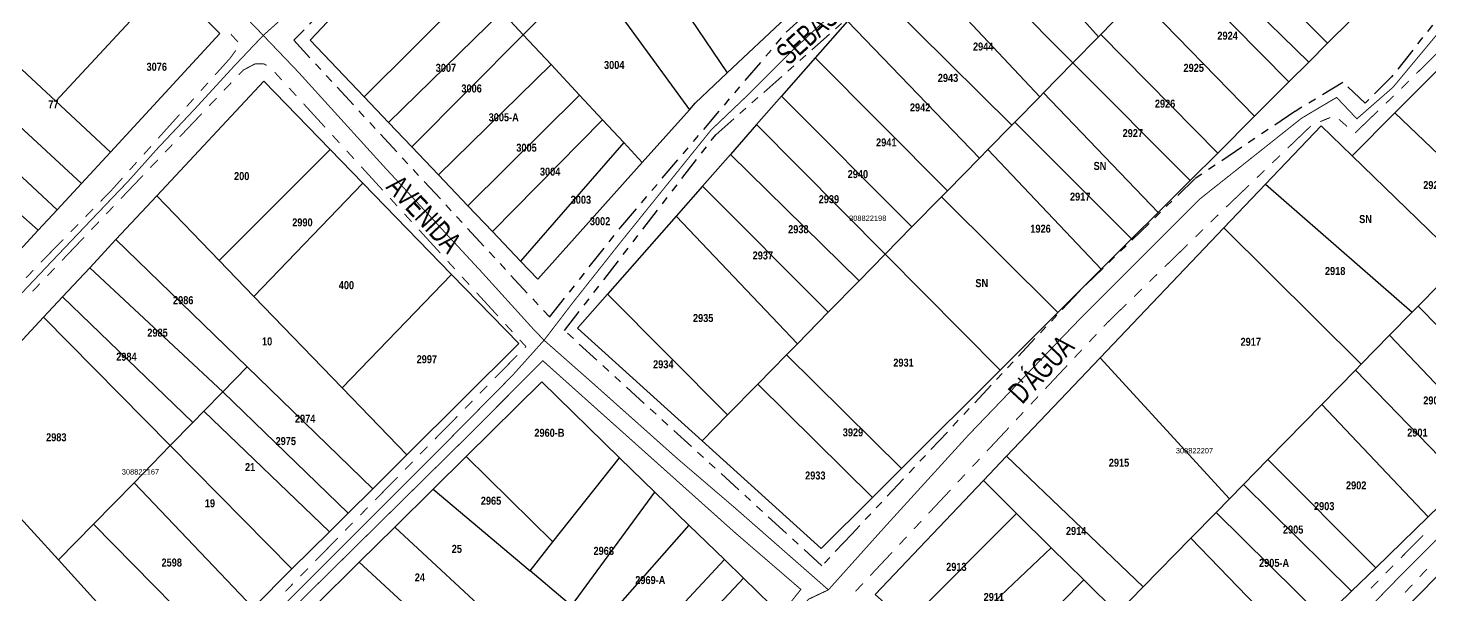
# Model space of a CAD drawing. Extents: x 204296 to 206006, y 4860262 to 4862155.
# Drawn here: x 204997.6 to 205260.3, y 4861612.9 to 4861719.1 of the extents above; entities that cross this region are included whole.
import ezdxf
from ezdxf.enums import TextEntityAlignment as Align

# ---------------------------------------------------------------- set-up
doc = ezdxf.new("R2010")
doc.units = 0
doc.header["$LTSCALE"] = 1.5
doc.header["$MEASUREMENT"] = 0
doc.linetypes.add('TRACO_25', pattern=[8, 3, -1, 1, -1, 1, -1])
for name, color, linetype in [('CD-MALHA-LOTES', 40, 'CONTINUOUS'), ('CD_TXT_QUADRA', 7, 'CONTINUOUS'), ('RU-QUADRAS', 6, 'CONTINUOUS'), ('SV-EIXO-RUA-N-PAV', 6, 'CONTINUOUS'), ('SV-RUA-NAO-PAV-S-GUIA-C-GUIA', 7, 'CONTINUOUS'), ('SV-TXT-RUA-N-PAV-S-GUIA-C-GUIA', 7, 'CONTINUOUS'), ('Th_NmrPot', 1, 'CONTINUOUS')]:
    doc.layers.add(name, color=color, linetype=linetype)
doc.styles.add('ARIAL', font='ARIAL.TTF')
doc.styles.add('MONOTXT', font='ARIAL.TTF', dxfattribs={"height": 0.2})
doc.styles.get("Standard").update_dxf_attribs({"font": 'swisscbo.ttf'})

msp = doc.modelspace()

# ---------------------------------------------------------------- linework, layer by layer
at = {"layer": 'CD-MALHA-LOTES', "linetype": 'Continuous'}
for p, q in [((205307.48, 4861757.12), (205253.79, 4861703.27)), ((205075.71, 4861743.5), (205050.5, 4861716.88)), ((205198.24, 4861717.51), (205176.77, 4861741.38)), ((205111.47, 4861736.12), (205128.66, 4861710.72)), ((205170.51, 4861735.64), (205193.45, 4861712.63)), ((205222.56, 4861734.95), (205241.17, 4861716.28)), ((205218.6, 4861731.32), (205237.63, 4861712.75)), ((205187.22, 4861706.28), (205164.67, 4861730.29)), ((205023.79, 4861728.01), (205002.84, 4861705.42)), ((205033.58, 4861718.09), (205023.79, 4861728.01)), ((205081.68, 4861727.23), (205060.6, 4861706.27)), ((205098.55, 4861725.99), (205090.44, 4861717.85)), ((205104.04, 4861727.88), (205121.56, 4861703.83)), ((205215.12, 4861728.13), (205233.91, 4861709.03)), ((205241.17, 4861716.28), (205252.19, 4861727.28)), ((205158.3, 4861724.45), (205181.98, 4861700.94)), ((205204.94, 4861724.34), (205198.68, 4861717.96)), ((205205.63, 4861725.05), (205227.46, 4861702.6)), ((205086.39, 4861722.19), (205065.21, 4861701.42)), ((205090.44, 4861717.85), (205086.39, 4861722.19)), ((205128.66, 4861710.72), (205139.56, 4861721)), ((205013.08, 4861695.9), (205033.58, 4861718.09)), ((205151.17, 4861720.4), (205145.14, 4861713.55)), ((205151.17, 4861720.4), (205175.92, 4861694.75)), ((205002.84, 4861705.42), (204990.39, 4861717.01)), ((205050.5, 4861716.88), (205060.6, 4861706.27)), ((205090.44, 4861717.85), (205069.53, 4861696.88)), ((205090.44, 4861717.85), (205095.64, 4861712.29)), ((205193.45, 4861712.63), (205198.24, 4861717.51)), ((205198.24, 4861717.51), (205198.68, 4861717.96)), ((205198.68, 4861717.96), (205220.57, 4861695.72)), ((205237.63, 4861712.75), (205241.17, 4861716.28)), ((205145.14, 4861713.55), (205138.83, 4861706.38)), ((205145.14, 4861713.55), (205169.95, 4861688.66)), ((204984.82, 4861711.13), (205007.63, 4861690)), ((205095.64, 4861712.29), (205074.53, 4861691.62)), ((205095.64, 4861712.29), (205100.98, 4861706.56)), ((205122.66, 4861705.06), (205128.66, 4861710.72)), ((205193.45, 4861712.63), (205187.93, 4861707)), ((205215.42, 4861690.59), (205193.45, 4861712.63)), ((205233.91, 4861709.03), (205237.63, 4861712.75)), ((205041.82, 4861709.21), (205021.77, 4861687.71)), ((205054.25, 4861696.41), (205041.82, 4861709.21)), ((205227.46, 4861702.6), (205233.91, 4861709.03)), ((205003.09, 4861685.09), (204981.61, 4861705.09)), ((205002.84, 4861705.42), (205013.08, 4861695.9)), ((205060.6, 4861706.27), (205065.21, 4861701.42)), ((205100.98, 4861706.56), (205080.05, 4861685.83)), ((205100.98, 4861706.56), (205105.29, 4861701.94)), ((205121.56, 4861703.83), (205122.66, 4861705.06)), ((205138.83, 4861706.38), (205134.14, 4861701.05)), ((205163.27, 4861681.86), (205138.83, 4861706.38)), ((205187.22, 4861706.28), (205182.57, 4861701.53)), ((205187.93, 4861707), (205187.22, 4861706.28)), ((205187.93, 4861707), (205209.42, 4861684.6)), ((205112.74, 4861693.97), (205121.56, 4861703.83)), ((205220.57, 4861695.72), (205227.46, 4861702.6)), ((205253.79, 4861703.27), (205245.76, 4861695.21)), ((205253.79, 4861703.27), (205274.31, 4861683.55)), ((204977.5, 4861700.65), (204999.56, 4861681.27)), ((205065.21, 4861701.42), (205069.53, 4861696.88)), ((205105.29, 4861701.94), (205084.65, 4861680.99)), ((205105.29, 4861701.94), (205109.27, 4861697.69)), ((205134.14, 4861701.05), (205129.24, 4861695.47)), ((205134.14, 4861701.05), (205158.26, 4861676.75)), ((205181.98, 4861700.94), (205177.49, 4861696.35)), ((205182.57, 4861701.53), (205181.98, 4861700.94)), ((205182.57, 4861701.53), (205204.42, 4861679.61)), ((205239.96, 4861700.84), (205229.51, 4861689.86)), ((205245.76, 4861695.21), (205239.96, 4861700.84)), ((205109.27, 4861697.69), (205089.89, 4861675.48)), ((205109.27, 4861697.69), (205112.74, 4861693.97)), ((205007.63, 4861690), (205013.08, 4861695.9)), ((205033.48, 4861675.57), (205054.25, 4861696.41)), ((205060.38, 4861690.1), (205054.25, 4861696.41)), ((205069.53, 4861696.88), (205074.53, 4861691.62)), ((205129.24, 4861695.47), (205124.02, 4861689.53)), ((205129.24, 4861695.47), (205153.4, 4861671.79)), ((205169.95, 4861688.66), (205175.92, 4861694.75)), ((205175.92, 4861694.75), (205177.49, 4861696.35)), ((205177.49, 4861696.35), (205198.73, 4861673.93)), ((205220.57, 4861695.72), (205215.42, 4861690.59)), ((205266.24, 4861675.31), (205245.76, 4861695.21)), ((205093.15, 4861672.06), (205112.74, 4861693.97)), ((205003.09, 4861685.09), (205007.63, 4861690)), ((205039.97, 4861668.85), (205060.38, 4861690.1)), ((205077, 4861672.98), (205060.38, 4861690.1)), ((205074.53, 4861691.62), (205080.05, 4861685.83)), ((205124.02, 4861689.53), (205119.06, 4861683.9)), ((205124.02, 4861689.53), (205147.6, 4861665.88)), ((205209.42, 4861684.6), (205215.42, 4861690.59)), ((205229.51, 4861689.86), (205221.73, 4861681.69)), ((205229.51, 4861689.86), (205257.03, 4861665.9)), ((205021.77, 4861687.71), (205014.11, 4861679.5)), ((205021.77, 4861687.71), (205033.48, 4861675.57)), ((205168.79, 4861687.48), (205163.27, 4861681.86)), ((205168.79, 4861687.48), (205169.95, 4861688.66)), ((205190.64, 4861665.86), (205168.79, 4861687.48)), ((204999.56, 4861681.27), (205003.09, 4861685.09)), ((205080.05, 4861685.83), (205084.65, 4861680.99)), ((205204.42, 4861679.61), (205209.42, 4861684.6)), ((205119.06, 4861683.9), (205106.19, 4861669.26)), ((205119.06, 4861683.9), (205141.8, 4861659.97)), ((205163.27, 4861681.86), (205158.26, 4861676.75)), ((205221.73, 4861681.69), (205198.53, 4861657.31)), ((205221.73, 4861681.69), (205247.48, 4861656.15)), ((204987.46, 4861668.18), (204999.56, 4861681.27)), ((205014.11, 4861679.5), (205009.2, 4861674.23)), ((205038.69, 4861655.65), (205014.11, 4861679.5)), ((205084.65, 4861680.99), (205089.89, 4861675.48)), ((205198.73, 4861673.93), (205204.42, 4861679.61)), ((205158.26, 4861676.75), (205153.4, 4861671.79)), ((205158.26, 4861676.75), (205179.79, 4861655.03)), ((205009.2, 4861674.23), (205004.09, 4861668.76)), ((205009.2, 4861674.23), (205034.15, 4861650.99)), ((205033.48, 4861675.57), (205039.97, 4861668.85)), ((205089.89, 4861675.48), (205093.15, 4861672.06)), ((205198.73, 4861673.93), (205190.64, 4861665.86)), ((205258.12, 4861667.02), (205266.24, 4861675.31)), ((205056.52, 4861651.69), (205077, 4861672.98)), ((205089.6, 4861660.01), (205077, 4861672.98)), ((205153.4, 4861671.79), (205147.6, 4861665.88)), ((205004.09, 4861668.76), (205000.56, 4861664.97)), ((205028.54, 4861645.25), (205004.09, 4861668.76)), ((205039.97, 4861668.85), (205056.52, 4861651.69)), ((205106.19, 4861669.26), (205100.61, 4861662.92)), ((205128.73, 4861646.65), (205106.19, 4861669.26)), ((205147.6, 4861665.88), (205141.8, 4861659.97)), ((205179.79, 4861655.03), (205190.64, 4861665.86)), ((205252.79, 4861661.58), (205257.03, 4861665.9)), ((205257.03, 4861665.9), (205258.12, 4861667.02)), ((205258.12, 4861667.02), (205278.89, 4861645.88)), ((205000.56, 4861664.97), (204981.03, 4861644.03)), ((205000.56, 4861664.97), (205024.29, 4861640.89)), ((205100.61, 4861662.92), (205123.97, 4861641.79)), ((205247.48, 4861656.15), (205252.79, 4861661.58)), ((205273.05, 4861640.21), (205252.79, 4861661.58)), ((205068.61, 4861639.16), (205089.6, 4861660.01)), ((205139.76, 4861657.89), (205134.4, 4861652.42)), ((205141.8, 4861659.97), (205139.76, 4861657.89)), ((205139.76, 4861657.89), (205161.29, 4861636.58)), ((205034.15, 4861650.99), (205038.69, 4861655.65)), ((205062.22, 4861632.81), (205038.69, 4861655.65)), ((205198.53, 4861657.31), (205181.01, 4861638.91)), ((205198.53, 4861657.31), (205222.78, 4861630.94)), ((205246.37, 4861655.03), (205247.48, 4861656.15)), ((205093.89, 4861652.82), (205079.76, 4861638.86)), ((205108.49, 4861638.62), (205093.89, 4861652.82)), ((205134.4, 4861652.42), (205128.73, 4861646.65)), ((205134.4, 4861652.42), (205155.87, 4861631.16)), ((205161.29, 4861636.58), (205179.79, 4861655.03)), ((205240.1, 4861648.61), (205246.37, 4861655.03)), ((205246.37, 4861655.03), (205266.7, 4861634.04)), ((205030.57, 4861647.33), (205034.15, 4861650.99)), ((205034.15, 4861650.99), (205057.62, 4861628.24)), ((205056.52, 4861651.69), (205068.61, 4861639.16)), ((205030.57, 4861647.33), (205028.54, 4861645.25)), ((205054.11, 4861624.75), (205030.57, 4861647.33)), ((205229.95, 4861638.26), (205240.1, 4861648.61)), ((205240.1, 4861648.61), (205260, 4861627.53)), ((205028.54, 4861645.25), (205024.29, 4861640.89)), ((205128.73, 4861646.65), (205123.97, 4861641.79)), ((205024.29, 4861640.89), (205017.49, 4861633.93)), ((205047.09, 4861617.77), (205024.29, 4861640.89)), ((205123.97, 4861641.79), (205146.29, 4861621.61)), ((205062.22, 4861632.81), (205068.61, 4861639.16)), ((205079.76, 4861638.86), (205073.58, 4861632.75)), ((205079.76, 4861638.86), (205095.98, 4861622.84)), ((205095.98, 4861622.84), (205108.49, 4861638.62)), ((205115.11, 4861632.18), (205108.49, 4861638.62)), ((205181.01, 4861638.91), (205176.67, 4861634.36)), ((205181.01, 4861638.91), (205206.62, 4861614.43)), ((205225.42, 4861633.62), (205229.95, 4861638.26)), ((205229.95, 4861638.26), (205250.17, 4861617.99)), ((205155.87, 4861631.16), (205161.29, 4861636.58)), ((205176.67, 4861634.36), (205156.36, 4861613.01)), ((205176.67, 4861634.36), (205182.89, 4861628.19)), ((205260, 4861627.53), (205266.7, 4861634.04)), ((205017.49, 4861633.93), (205009.91, 4861626.16)), ((205039.8, 4861610.52), (205017.49, 4861633.93)), ((205057.62, 4861628.24), (205062.22, 4861632.81)), ((205073.58, 4861632.75), (205066.36, 4861625.61)), ((205073.58, 4861632.75), (205091.7, 4861617.45)), ((205099.5, 4861610.87), (205115.11, 4861632.18)), ((205121.45, 4861626), (205115.11, 4861632.18)), ((205222.78, 4861630.94), (205225.42, 4861633.62)), ((205225.42, 4861633.62), (205245.66, 4861613.61)), ((205003.37, 4861619.46), (204994.24, 4861629.5)), ((205146.29, 4861621.61), (205155.87, 4861631.16)), ((205220.25, 4861628.35), (205222.78, 4861630.94)), ((205003.37, 4861619.46), (205009.91, 4861626.16)), ((205009.91, 4861626.16), (205032.48, 4861603.25)), ((205054.11, 4861624.75), (205057.62, 4861628.24)), ((205162.39, 4861607.62), (205182.89, 4861628.19)), ((205182.89, 4861628.19), (205189.38, 4861621.76)), ((205215.53, 4861623.53), (205220.25, 4861628.35)), ((205240.37, 4861608.47), (205220.25, 4861628.35)), ((205250.17, 4861617.99), (205260, 4861627.53)), ((205047.09, 4861617.77), (205054.11, 4861624.75)), ((205066.36, 4861625.61), (205059.69, 4861619.02)), ((205066.36, 4861625.61), (205091.93, 4861601.92)), ((205121.45, 4861626), (205101.44, 4861603.26)), ((205128.12, 4861619.52), (205121.45, 4861626)), ((205206.62, 4861614.43), (205215.53, 4861623.53)), ((205215.53, 4861623.53), (205235.09, 4861603.34)), ((205091.7, 4861617.45), (205095.98, 4861622.84)), ((205168.57, 4861602.09), (205189.38, 4861621.76)), ((205189.38, 4861621.76), (205195.45, 4861615.74)), ((205011.1, 4861610.95), (205003.37, 4861619.46)), ((205059.69, 4861619.02), (205051.4, 4861610.83)), ((205059.69, 4861619.02), (205085.73, 4861595.08)), ((205107.68, 4861597.6), (205128.12, 4861619.52)), ((205131.68, 4861616.05), (205128.12, 4861619.52)), ((205265.62, 4861620.33), (205254.24, 4861608.93)), ((205039.8, 4861610.52), (205047.09, 4861617.77)), ((205099.5, 4861610.87), (205091.7, 4861617.45)), ((205111.3, 4861594.3), (205131.68, 4861616.05)), ((205136.81, 4861611.06), (205131.68, 4861616.05)), ((205175.73, 4861595.68), (205195.45, 4861615.74)), ((205195.45, 4861615.74), (205201.77, 4861609.48)), ((205245.66, 4861613.61), (205250.17, 4861617.99)), ((205156.36, 4861613.01), (205162.39, 4861607.62)), ((205201.77, 4861609.48), (205206.62, 4861614.43)), ((205240.37, 4861608.47), (205245.66, 4861613.61))]:
    msp.add_line(p, q, dxfattribs=at)
at = {"layer": 'RU-QUADRAS', "linetype": 'Continuous', "const_width": 0.01}
for points in [[(205162.39, 4861607.62), (205156.36, 4861613.01), (205156.36, 4861613.01), (205176.67, 4861634.36), (205181.01, 4861638.91), (205198.53, 4861657.31), (205221.73, 4861681.69), (205229.51, 4861689.86), (205239.96, 4861700.84), (205245.76, 4861695.21), (205253.79, 4861703.27), (205307.47, 4861757.11)], [(205139.56, 4861721), (205128.66, 4861710.72), (205122.66, 4861705.06), (205121.56, 4861703.83), (205112.74, 4861693.97), (205093.15, 4861672.06), (205089.89, 4861675.48), (205084.65, 4861680.99), (205080.05, 4861685.83), (205074.53, 4861691.62), (205069.53, 4861696.88), (205065.21, 4861701.42), (205060.6, 4861706.27), (205050.5, 4861716.88), (205050.5, 4861716.88), (205075.71, 4861743.5)], [(205023.79, 4861728.01), (205033.58, 4861718.09), (205013.08, 4861695.9), (205007.63, 4861690), (205003.09, 4861685.09), (204999.56, 4861681.27), (204987.46, 4861668.18)], [(205252.19, 4861727.28), (205241.17, 4861716.28), (205237.63, 4861712.75), (205233.91, 4861709.03), (205227.46, 4861702.6), (205220.57, 4861695.72), (205215.42, 4861690.59), (205209.42, 4861684.6), (205204.42, 4861679.61), (205198.73, 4861673.93), (205190.64, 4861665.86), (205179.79, 4861655.03), (205161.29, 4861636.58), (205155.87, 4861631.16), (205146.29, 4861621.61), (205123.97, 4861641.79), (205100.61, 4861662.92), (205100.61, 4861662.92), (205106.19, 4861669.26), (205119.06, 4861683.9), (205124.02, 4861689.53), (205129.24, 4861695.47), (205134.14, 4861701.05), (205138.83, 4861706.38), (205145.14, 4861713.55), (205151.17, 4861720.4)], [(204981.03, 4861644.03), (205000.56, 4861664.97), (205004.09, 4861668.76), (205009.2, 4861674.23), (205014.11, 4861679.5), (205021.77, 4861687.71), (205041.82, 4861709.21), (205054.25, 4861696.41), (205060.38, 4861690.1), (205077, 4861672.98), (205089.6, 4861660.01), (205068.61, 4861639.16), (205062.22, 4861632.81), (205057.62, 4861628.24), (205054.11, 4861624.75), (205047.09, 4861617.77), (205039.8, 4861610.52), (205032.48, 4861603.25), (205024.92, 4861595.74), (205004.47, 4861575.42), (204990.59, 4861589.34)], [(205051.4, 4861610.83), (205059.69, 4861619.02), (205066.36, 4861625.61), (205073.58, 4861632.75), (205079.76, 4861638.86), (205093.89, 4861652.82), (205108.49, 4861638.62), (205115.11, 4861632.18), (205121.45, 4861626), (205128.12, 4861619.52), (205131.68, 4861616.05), (205136.81, 4861611.06)], [(205266.7, 4861634.04), (205260, 4861627.53), (205250.17, 4861617.99), (205245.66, 4861613.61), (205240.37, 4861608.47)], [(205272.91, 4861536.76), (205254.37, 4861517.95), (205246.73, 4861525.04), (205240.14, 4861531.16), (205232.94, 4861537.84), (205227.57, 4861542.82), (205222.89, 4861547.17), (205217.2, 4861552.46), (205207.2, 4861561.74), (205207.2, 4861561.74), (205226.13, 4861580.73), (205233.61, 4861588.23), (205244.33, 4861598.98), (205254.24, 4861608.93), (205265.62, 4861620.33)]]:
    msp.add_lwpolyline(points, dxfattribs=at)
at = {"layer": 'SV-EIXO-RUA-N-PAV', "const_width": 0.18, "flags": 128}
for points in [[(205104.09, 4861782.11), (205077.06, 4861753.89), (205056.95, 4861732.86), (205048.15, 4861723.53), (205041.71, 4861717.76), (205036.05, 4861711.79), (205029, 4861704.1), (205021.87, 4861696.54), (205016.42, 4861690.45), (205009.14, 4861682.83), (205002.09, 4861675.42), (204993.45, 4861666.3), (204986.25, 4861658.66), (204978.35, 4861649.25), (204972.91, 4861642.51), (204965.58, 4861633.8), (204958.33, 4861624.97), (204953.34, 4861619.18), (204949.38, 4861615.36)], [(204993.75, 4861770.27), (205008.64, 4861755.72), (205019.31, 4861744.75), (205017.79, 4861742.31), (205021.6, 4861738.65), (205037.63, 4861722), (205041.71, 4861717.76), (205048.25, 4861710.92), (205064.48, 4861693.02), (205082.65, 4861673.4), (205092.27, 4861662.78), (205094.33, 4861660.64), (205103.38, 4861652.66), (205119.27, 4861638.49), (205130.24, 4861629.1), (205147.61, 4861613.86)], [(205053.69, 4861510.61), (205061.07, 4861518.25), (205069.83, 4861528.21), (205078.6, 4861538), (205084.83, 4861545.12), (205110.38, 4861572.5), (205123.16, 4861586.8), (205135.44, 4861601.93), (205143.87, 4861612.09), (205147.61, 4861613.86), (205158.27, 4861625.75), (205173.81, 4861642.81), (205195.45, 4861665.36), (205217.09, 4861687), (205236.28, 4861702.24), (205242.85, 4861706.14), (205246.65, 4861702.13), (205253.4, 4861708.03), (205262.9, 4861719.43), (205272.82, 4861731.04), (205286.96, 4861743.7), (205301.04, 4861757.41)], [(205184.6, 4861755.11), (205178.52, 4861749.55), (205140.8, 4861714.87), (205132.72, 4861706.78), (205125.65, 4861700.05), (205108.81, 4861679.17), (205099.79, 4861667.77), (205094.33, 4861660.64), (205088.38, 4861654.01), (205076.82, 4861642.3), (205059.64, 4861625.12), (205045.5, 4861610.98), (205030.85, 4861596.16), (205011.65, 4861576.63), (204999.34, 4861564.65)], [(205286.34, 4861647.83), (205274.6, 4861636.28), (205261.59, 4861623.27), (205254.31, 4861615.99), (205245.72, 4861607.17), (205237.12, 4861597.91), (205227.04, 4861587.22), (205210, 4861569.2), (205199.77, 4861558.96)]]:
    msp.add_lwpolyline(points, dxfattribs=at)
at = {"layer": 'SV-RUA-NAO-PAV-S-GUIA-C-GUIA', "linetype": 'TRACO_25'}
for p, q in [((205139.71, 4861718.34), (205181.49, 4861756.32)), ((205126.5, 4861699.14), (205187.54, 4861753.11)), ((205074.59, 4861744.5), (205047.41, 4861716.85)), ((205272.01, 4861733.8), (205253.14, 4861709.99)), ((205108.72, 4861681.84), (205139.71, 4861718.34)), ((205047.41, 4861716.85), (205095.37, 4861664.96)), ((205244.03, 4861708.96), (205235.02, 4861703.48)), ((205248.22, 4861705.04), (205244.03, 4861708.96)), ((205253.14, 4861709.99), (205248.22, 4861705.04)), ((205235.02, 4861703.48), (205216.3, 4861690.9)), ((205098.17, 4861662.45), (205126.5, 4861699.14)), ((205216.3, 4861690.9), (205194.52, 4861669.71)), ((205095.37, 4861664.96), (205108.72, 4861681.84)), ((205194.52, 4861669.71), (205151.99, 4861624.32)), ((205139.68, 4861624.51), (205098.17, 4861662.45)), ((205146.41, 4861618.37), (205139.68, 4861624.51)), ((205151.99, 4861624.32), (205146.41, 4861618.37))]:
    msp.add_line(p, q, dxfattribs=at)
at = {"layer": 'SV-RUA-NAO-PAV-S-GUIA-C-GUIA', "linetype": 'TRACO_25', "const_width": 0.18, "flags": 128}
for points in [[(205035.63, 4861718.01), (205036.97, 4861716.52)], [(205035.53, 4861713.52), (205032.7, 4861710.37)], [(205035.98, 4861714.14), (205035.53, 4861713.52)], [(205036.57, 4861714.95), (205035.98, 4861714.14)], [(205262.09, 4861714.83), (205257.81, 4861710.62)], [(205037.1, 4861710.35), (205037.79, 4861711.07)], [(205037.79, 4861711.07), (205037.96, 4861711.26)], [(205037.96, 4861711.26), (205039.51, 4861712.08)], [(205039.51, 4861712.08), (205040.2, 4861712.44)], [(205040.2, 4861712.44), (205041.42, 4861712.44)], [(205041.42, 4861712.44), (205041.8, 4861712.44)], [(205041.8, 4861712.44), (205042.34, 4861712.14)], [(205043.85, 4861710.87), (205045.2, 4861709.39)], [(205031.36, 4861708.89), (205030.03, 4861707.4)], [(205034.34, 4861707.45), (205035.72, 4861708.9)], [(205046.55, 4861707.92), (205047.9, 4861706.44)], [(205256.38, 4861709.22), (205254.96, 4861707.82)], [(205028.69, 4861705.91), (205027.35, 4861704.42)], [(205031.58, 4861704.56), (205032.96, 4861706)], [(205049.25, 4861704.97), (205053.3, 4861700.54)], [(205253.53, 4861706.42), (205252.09, 4861705.03)], [(205026.02, 4861702.93), (205022.01, 4861698.47)], [(205026.07, 4861698.76), (205030.2, 4861703.11)], [(205241.65, 4861702.37), (205239.8, 4861701.61)], [(205250.64, 4861703.65), (205246.32, 4861699.49)], [(205238, 4861700.77), (205233.67, 4861696.62)], [(205244.82, 4861700.7), (205243.31, 4861702.02)], [(205020.67, 4861696.98), (205019.34, 4861695.49)], [(205023.31, 4861695.87), (205024.69, 4861697.31)], [(205054.65, 4861699.07), (205056.01, 4861697.59)], [(205020.55, 4861692.97), (205021.93, 4861694.42)], [(205057.36, 4861696.12), (205058.71, 4861694.64)], [(205232.23, 4861695.24), (205230.78, 4861693.85)], [(205018, 4861694.01), (205016.66, 4861692.52)], [(205060.06, 4861693.17), (205064.11, 4861688.74)], [(205229.34, 4861692.47), (205227.9, 4861691.08)], [(205015.33, 4861691.03), (205013.32, 4861688.8)], [(205015.03, 4861687.17), (205019.17, 4861691.52)], [(205226.45, 4861689.7), (205222.12, 4861685.55)], [(205013.13, 4861688.58), (205011.23, 4861686.65)], [(205013.32, 4861688.8), (205013.13, 4861688.58)], [(205065.46, 4861687.27), (205066.81, 4861685.79)], [(205009.83, 4861685.22), (205008.43, 4861683.79)], [(205012.28, 4861684.28), (205013.65, 4861685.73)], [(205068.16, 4861684.32), (205069.51, 4861682.84)], [(205220.68, 4861684.16), (205219.25, 4861682.76)], [(205007.03, 4861682.36), (205005.63, 4861680.94)], [(205009.52, 4861681.38), (205010.9, 4861682.83)], [(205070.86, 4861681.37), (205074.91, 4861676.94)], [(205217.82, 4861681.37), (205216.38, 4861679.98)], [(205004.23, 4861679.51), (205000.03, 4861675.23)], [(205004, 4861675.59), (205008.14, 4861679.93)], [(205214.95, 4861678.58), (205210.65, 4861674.4)], [(204998.64, 4861673.78), (204997.27, 4861672.32)], [(205001.24, 4861672.69), (205002.62, 4861674.14)], [(205076.26, 4861675.46), (205077.61, 4861673.99)], [(204998.48, 4861669.79), (204999.86, 4861671.24)], [(205078.96, 4861672.51), (205080.32, 4861671.04)], [(205209.21, 4861673), (205207.78, 4861671.61)], [(205081.67, 4861669.56), (205085.72, 4861665.14)], [(205206.35, 4861670.21), (205204.91, 4861668.82)], [(205203.48, 4861667.43), (205199.89, 4861663.94)], [(205087.07, 4861663.66), (205088.42, 4861662.19)], [(205199.79, 4861663.84), (205199.2, 4861663.21)], [(205199.89, 4861663.94), (205199.79, 4861663.84)], [(205089.77, 4861660.71), (205090.44, 4861659.98)], [(205197.84, 4861661.76), (205196.47, 4861660.3)], [(205089.31, 4861657.82), (205085.1, 4861653.54)], [(205090.44, 4861659.98), (205090.92, 4861659.46)], [(205090.92, 4861659.46), (205090.71, 4861659.25)], [(205195.1, 4861658.84), (205193.73, 4861657.38)], [(205055.22, 4861514.12), (205075.25, 4861537.06), (205111.24, 4861575.78), (205129.92, 4861597.88), (205139.82, 4861610.63), (205142.46, 4861613.94), (205130.01, 4861624.67), (205094.1, 4861656.79), (205079.26, 4861641.92), (205062.82, 4861625.72), (205043.33, 4861606.5), (205003.2, 4861565.64)], [(205192.37, 4861655.92), (205188.26, 4861651.54)], [(205083.7, 4861652.11), (205082.3, 4861650.68)], [(205186.9, 4861650.08), (205185.53, 4861648.62)], [(205080.9, 4861649.26), (205079.5, 4861647.83)], [(205184.16, 4861647.16), (205182.79, 4861645.7)], [(205078.1, 4861646.4), (205073.89, 4861642.12)], [(205181.43, 4861644.24), (205177.32, 4861639.86)], [(205072.49, 4861640.69), (205071.09, 4861639.27)], [(205069.69, 4861637.84), (205068.29, 4861636.41)], [(205175.96, 4861638.4), (205174.59, 4861636.95)], [(205066.89, 4861634.99), (205062.68, 4861630.7)], [(205173.22, 4861635.49), (205171.85, 4861634.03)], [(205170.49, 4861632.57), (205166.38, 4861628.19)], [(205061.28, 4861629.28), (205059.88, 4861627.85)], [(205058.48, 4861626.42), (205057.86, 4861625.8)], [(205165.02, 4861626.73), (205163.65, 4861625.27)], [(205055.68, 4861623.57), (205051.47, 4861619.29)], [(205057.86, 4861625.8), (205057.08, 4861625)], [(205162.28, 4861623.81), (205160.91, 4861622.35)], [(205257.66, 4861622.67), (205259.07, 4861624.1)], [(205159.55, 4861620.89), (205155.44, 4861616.51)], [(205254.86, 4861619.83), (205256.97, 4861621.96)], [(205256.97, 4861621.96), (205257.66, 4861622.67)], [(205252.05, 4861616.98), (205253.46, 4861618.4)], [(205050.07, 4861617.86), (205048.67, 4861616.43)], [(205249.25, 4861614.13), (205250.65, 4861615.55)], [(205259.05, 4861616.98), (205258.41, 4861616.29)], [(205259.09, 4861617.02), (205259.05, 4861616.98)], [(205259.8, 4861617.72), (205259.09, 4861617.02)], [(205046.56, 4861614.28), (205045.88, 4861613.57)], [(205046.57, 4861614.29), (205046.56, 4861614.28)], [(205047.27, 4861615.01), (205046.57, 4861614.29)], [(205154.08, 4861615.05), (205152.71, 4861613.59)], [(205257.04, 4861614.83), (205255.68, 4861613.37)]]:
    msp.add_lwpolyline(points, dxfattribs=at)

# ---------------------------------------------------------------- texts
at = {"layer": 'CD_TXT_QUADRA', "linetype": 'Continuous', "style": 'MONOTXT'}
for s, p in [('308822198', (205151.49, 4861682.99)), ('308822207', (205212.72, 4861639.43)), ('308822167', (205015.2, 4861635.47))]:
    msp.add_text(s, height=1, rotation=0.1, dxfattribs=at).set_placement(p)
at = {"layer": 'SV-TXT-RUA-N-PAV-S-GUIA-C-GUIA', "style": 'ARIAL', "width": 0.7}
for s, rotation, p in [('SEBASTIÃO', 42, (205140.13, 4861711.99)), ('AVENIDA', 313, (205064.55, 4861689.21)), ("D'ÁGUA", 47, (205183.93, 4861648.5))]:
    msp.add_text(s, height=4, rotation=rotation, dxfattribs=at).set_placement(p)
at = {"layer": 'Th_NmrPot', "color": 1}
for s, p in [('2924', (205220.51, 4861717.71)), ('2944', (205174.71, 4861715.67)), ('3004', (205105.57, 4861712.22)), ('3076', (205019.84, 4861711.88)), ('3007', (205074.03, 4861711.69)), ('2943', (205168.12, 4861709.8)), ('2925', (205214.16, 4861711.68)), ('3006', (205078.84, 4861707.82)), ('77', (205001.43, 4861704.86)), ('2942', (205162.89, 4861704.26)), ('2926', (205208.79, 4861704.97)), ('3005-A', (205083.95, 4861702.42)), ('2927', (205202.75, 4861699.45)), ('3005', (205089.14, 4861696.72)), ('2941', (205156.55, 4861697.71)), ('200', (205036.24, 4861691.4)), ('3004', (205093.56, 4861692.23)), ('2940', (205151.23, 4861691.77)), ('SN', (205197.31, 4861693.3)), ('2920', (205259.08, 4861689.71)), ('3003', (205099.32, 4861686.97)), ('2939', (205145.8, 4861687.07)), ('2917', (205192.89, 4861687.55)), ('SN', (205247.08, 4861683.34)), ('2990', (205047.14, 4861682.72)), ('3002', (205102.92, 4861682.94)), ('2938', (205140.07, 4861681.44)), ('1926', (205185.46, 4861681.54)), ('2937', (205133.42, 4861676.53)), ('2918', (205240.67, 4861673.61)), ('400', (205055.86, 4861670.96)), ('SN', (205175.16, 4861671.34)), ('2986', (205024.8, 4861668.14)), ('2935', (205122.24, 4861664.8)), ('2985', (205019.99, 4861662.05)), ('10', (205041.48, 4861660.41)), ('2917', (205224.85, 4861660.34)), ('2984', (205014.16, 4861657.54)), ('2997', (205070.45, 4861657.08)), ('2934', (205114.76, 4861656.13)), ('2931', (205159.78, 4861656.44)), ('2900', (205259.09, 4861649.36)), ('2974', (205047.65, 4861645.94)), ('2983', (205001.02, 4861642.45)), ('2975', (205044.02, 4861641.74)), ('2960-B', (205092.52, 4861643.29)), ('3929', (205150.31, 4861643.37)), ('2901', (205256.08, 4861643.33)), ('21', (205038.29, 4861636.87)), ('2915', (205200.16, 4861637.69)), ('2933', (205143.25, 4861635.29)), ('2902', (205244.61, 4861633.44)), ('19', (205030.76, 4861630.08)), ('2965', (205082.48, 4861630.56)), ('2903', (205238.61, 4861629.55)), ('2914', (205192.13, 4861624.9)), ('2905', (205232.79, 4861625.16)), ('25', (205077.03, 4861621.54)), ('2968', (205103.6, 4861621.17)), ('2598', (205022.65, 4861618.98)), ('2913', (205169.69, 4861618.17)), ('2905-A', (205228.32, 4861618.91)), ('24', (205070.1, 4861616.19)), ('2969-A', (205111.42, 4861615.69)), ('2911', (205176.71, 4861612.52))]:
    msp.add_text(s, height=1.5, dxfattribs=at).set_placement(p, align=Align.MIDDLE_LEFT)

doc.saveas('drawing.dxf')
